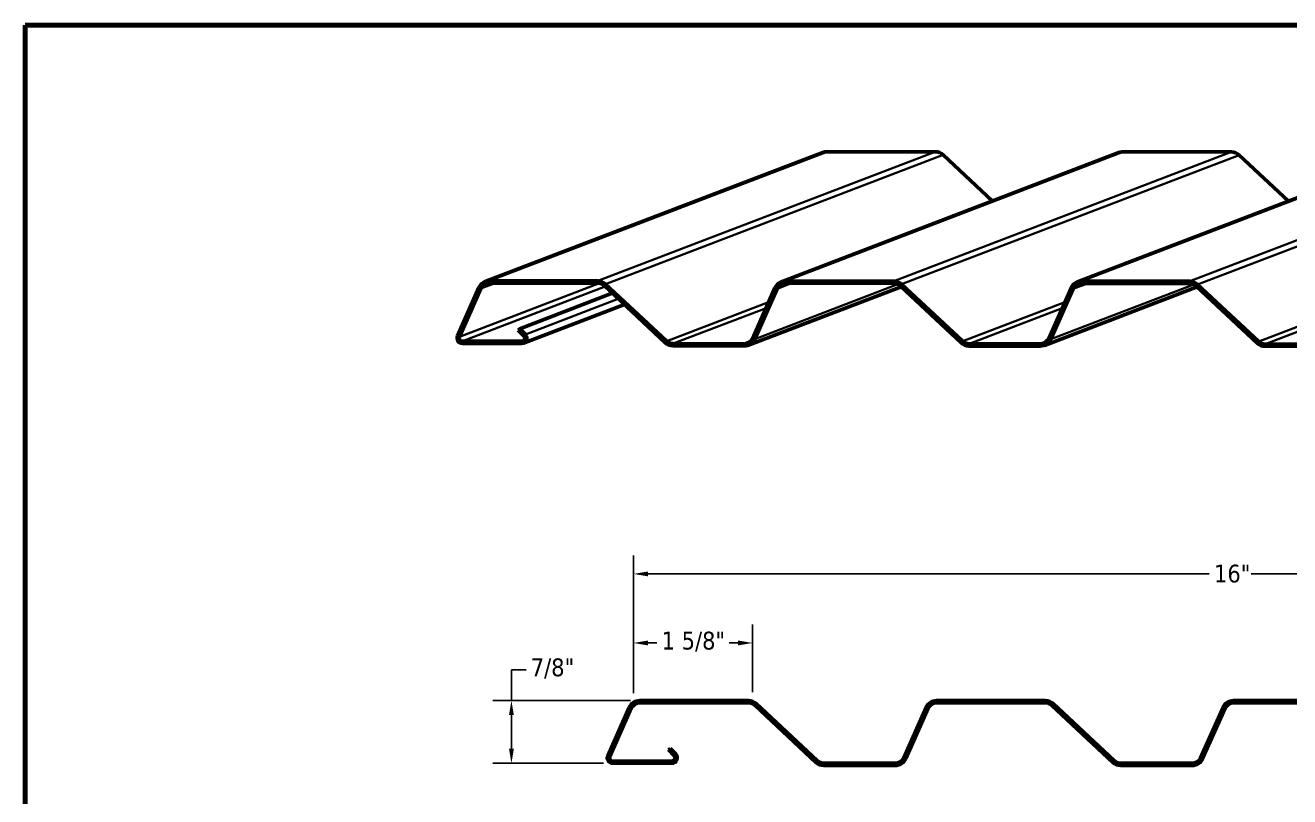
# Model space of a CAD drawing. Header units: inches. Extents: x 1.3 to 75.2, y 1.3 to 48.1.
# Drawn here: x 1.35 to 39.68, y 24.75 to 48.15 of the extents above; entities that cross this region are included whole.
import ezdxf

# ---------------------------------------------------------------- set-up
doc = ezdxf.new("R2010")
doc.units = ezdxf.units.IN
doc.header["$LTSCALE"] = 4.5
doc.header["$MEASUREMENT"] = 0
doc.layers.get('0').update_dxf_attribs({"lineweight": 13})
for name, color, linetype, lineweight in [('Border (ANSI)', 7, 'Continuous', 70), ('Dimension (ANSI)', 7, 'Continuous', 25), ('Visible (ANSI)', 7, 'Continuous', 50), ('Visible Narrow (ANSI)', 7, 'Continuous', 35)]:
    doc.layers.add(name, color=color, linetype=linetype, lineweight=lineweight)
doc.styles.add('Note Text (ANSI)', font='tahoma.ttf')
doc.dimstyles.new('Architectural (ANSI)', dxfattribs={"dimscale": 4.5, "dimtxt": 0.12, "dimasz": 0.098425, "dimexe": 0.125, "dimexo": 0.0625, "dimgap": 0.031496, "dimtad": 0, "dimtih": 1, "dimtoh": 1, "dimdec": 4, "dimrnd": 1e-08, "dimzin": 3, "dimdsep": 46, "dimlunit": 4, "dimtxsty": 'Note Text (ANSI)', "dimcen": 0.09, "dimdle": 0.393701, "dimclrd": 256, "dimclre": 256, "dimclrt": 256, "dimadec": 0, "dimazin": 3, "dimtfac": 1, "dimtofl": 0, "dimtmove": 0, "dimatfit": 3, "dimfxl": 0, "dimfrac": 2, "dimtolj": 1, "dimtzin": 12, "dimlwd": -1, "dimlwe": -1, "dimarcsym": 0})
doc.dimstyles.new('Default - Fraction (ANSI)', dxfattribs={"dimscale": 4.5, "dimtxt": 0.12, "dimasz": 0.098425, "dimexe": 0.125, "dimexo": 0.0625, "dimgap": 0.031496, "dimtad": 0, "dimtih": 1, "dimtoh": 1, "dimdec": 4, "dimrnd": 1e-08, "dimzin": 0, "dimdsep": 46, "dimlunit": 5, "dimtxsty": 'Note Text (ANSI)', "dimcen": 0.09, "dimdle": 0.393701, "dimclrd": 256, "dimclre": 256, "dimclrt": 256, "dimadec": 0, "dimazin": 3, "dimtfac": 1, "dimtofl": 0, "dimtmove": 0, "dimatfit": 3, "dimfxl": 0, "dimfrac": 2, "dimtolj": 1, "dimtzin": 12, "dimlwd": -1, "dimlwe": -1, "dimarcsym": 0})

# ---------------------------------------------------------------- blocks, each defined once
blk = doc.blocks.new('Borders ATAS A Border')
at = {"layer": 'Border (ANSI)'}
for p, q in [((0.3, 10.7), (0.3, 0.3)), ((16.7, 10.7), (0.3, 10.7))]:
    blk.add_line(p, q, dxfattribs=at)
blk = doc.blocks.new('*D6')
at = {"layer": 'Defpoints', "color": 0, "transparency": 16777216}
for p in [(23.398, 29.414), (19.787, 27.61), (23.398, 27.642)]:
    blk.add_point(p, dxfattribs=at)
at = {"layer": 'Dimension (ANSI)', "transparency": 16777216}
for p, q in [((19.787, 27.892), (19.787, 29.977)), ((23.398, 27.924), (23.398, 29.977)), ((20.23, 29.414), (20.497, 29.414)), ((22.955, 29.414), (22.688, 29.414))]:
    blk.add_line(p, q, dxfattribs=at)
for points in [[(20.23, 29.488), (20.23, 29.34), (19.787, 29.414)], [(22.955, 29.488), (22.955, 29.34), (23.398, 29.414)]]:
    blk.add_solid(points, dxfattribs=at)
at = {"layer": 'Dimension (ANSI)', "transparency": 16777216, "insert": (20.639, 29.755), "char_height": 0.54, "attachment_point": 1, "style": 'Note Text (ANSI)'}
blk.add_mtext('\\A1;1 5/8"', dxfattribs=at)
blk = doc.blocks.new('*D8')
at = {"layer": 'Defpoints', "color": 0, "transparency": 16777216}
for p in [(19.787, 31.508), (19.787, 27.61), (55.968, 26.555)]:
    blk.add_point(p, dxfattribs=at)
at = {"layer": 'Dimension (ANSI)', "transparency": 16777216}
for p, q in [((19.787, 27.892), (19.787, 32.071)), ((55.968, 26.836), (55.968, 32.071)), ((20.23, 31.508), (37.243, 31.508)), ((55.525, 31.508), (38.512, 31.508))]:
    blk.add_line(p, q, dxfattribs=at)
for points in [[(20.23, 31.582), (20.23, 31.434), (19.787, 31.508)], [(55.525, 31.582), (55.525, 31.434), (55.968, 31.508)]]:
    blk.add_solid(points, dxfattribs=at)
at = {"layer": 'Dimension (ANSI)', "transparency": 16777216, "insert": (37.385, 31.789), "char_height": 0.54, "attachment_point": 1, "style": 'Note Text (ANSI)'}
blk.add_mtext('\\A1;16{"}', dxfattribs=at)
blk = doc.blocks.new('*D9')
at = {"layer": 'Defpoints', "color": 0, "transparency": 16777216}
for p in [(19.977, 27.667), (16.087, 25.765), (19.154, 25.765)]:
    blk.add_point(p, dxfattribs=at)
at = {"layer": 'Dimension (ANSI)', "transparency": 16777216}
for p, q in [((16.087, 27.667), (16.087, 28.603)), ((16.087, 28.603), (16.53, 28.603)), ((19.696, 27.667), (15.525, 27.667)), ((16.087, 26.208), (16.087, 27.224)), ((18.873, 25.765), (15.525, 25.765))]:
    blk.add_line(p, q, dxfattribs=at)
for points in [[(16.013, 27.224), (16.161, 27.224), (16.087, 27.667)], [(16.013, 26.208), (16.161, 26.208), (16.087, 25.765)]]:
    blk.add_solid(points, dxfattribs=at)
at = {"layer": 'Dimension (ANSI)', "transparency": 16777216, "insert": (16.672, 28.944), "char_height": 0.54, "attachment_point": 1, "style": 'Note Text (ANSI)'}
blk.add_mtext('\\A1;7/8"', dxfattribs=at)

msp = doc.modelspace()

# ---------------------------------------------------------------- linework, layer by layer
at = {"layer": 'Visible (ANSI)'}
for p, q in [((15.29566, 40.37516), (25.52932, 44.29245)), ((24.26975, 40.36906), (34.50342, 44.28635)), ((25.65346, 44.31535), (28.93638, 44.31312)), ((29.17369, 44.2193), (30.67192, 42.81971)), ((33.24384, 40.36296), (43.47751, 44.28025)), ((34.62756, 44.30925), (37.91047, 44.30701)), ((38.14778, 44.2132), (39.64601, 42.81361)), ((18.70271, 40.39583), (15.4198, 40.39806)), ((15.4199, 40.33059), (18.70282, 40.32836)), ((18.89419, 40.2527), (20.74883, 38.52017)), ((20.79466, 38.56948), (18.94002, 40.30202)), ((27.67681, 40.38973), (24.39389, 40.39196)), ((24.394, 40.32449), (27.67691, 40.32226)), ((27.86829, 40.2466), (29.72293, 38.51407)), ((29.76875, 38.56338), (27.91411, 40.29592)), ((36.6509, 40.38363), (33.36799, 40.38586)), ((33.36809, 40.31839), (36.651, 40.31616)), ((38.74285, 38.55728), (36.88821, 40.28981)), ((15.10243, 40.19146), (14.45364, 38.72607)), ((14.51517, 38.69858), (15.16396, 40.16398)), ((16.33696, 38.9468), (19.14252, 40.02073)), ((27.89736, 40.21944), (23.26903, 38.44779)), ((24.07653, 40.18536), (23.40073, 38.65897)), ((23.46226, 38.63149), (24.13805, 40.15788)), ((36.87145, 40.21334), (32.24313, 38.44169)), ((33.05062, 40.17926), (32.37482, 38.65287)), ((32.43635, 38.62539), (33.11215, 40.15178)), ((36.84238, 40.2405), (38.69702, 38.50797)), ((16.45404, 38.50759), (19.51006, 39.67738)), ((16.28944, 38.89912), (16.33696, 38.9468)), ((16.28944, 38.89912), (16.46265, 38.72563)), ((16.51017, 38.77331), (16.33696, 38.9468)), ((16.39627, 38.56442), (14.60145, 38.56564)), ((14.60155, 38.49817), (16.39637, 38.49695)), ((23.14479, 38.49236), (20.98603, 38.49383)), ((20.98614, 38.42636), (23.14489, 38.42489)), ((32.11888, 38.48626), (29.96013, 38.48773)), ((29.96023, 38.42026), (32.11898, 38.41879)), ((41.09297, 38.48016), (38.93422, 38.48163)), ((38.93432, 38.41416), (41.09308, 38.41269))]:
    msp.add_line(p, q, dxfattribs=at)
at = {"layer": 'Visible (ANSI)', "color": 5, "true_color": 0x0000ff}
for p, q in [((23.26975, 27.66672), (19.97736, 27.66672)), ((19.97736, 27.59922), (23.26975, 27.59922)), ((32.26975, 27.66672), (28.97736, 27.66672)), ((28.97736, 27.59922), (32.26975, 27.59922)), ((41.26975, 27.66672), (37.97736, 27.66672)), ((37.97736, 27.59922), (41.26975, 27.59922)), ((19.65876, 27.45982), (19.00585, 25.99336)), ((19.06752, 25.9659), (19.72043, 27.43236)), ((23.46157, 27.52366), (25.31891, 25.79166)), ((25.36495, 25.84102), (23.5076, 27.57303)), ((28.65876, 27.45982), (27.97868, 25.93232)), ((28.04034, 25.90487), (28.72043, 27.43236)), ((32.46157, 27.52366), (34.31891, 25.79166)), ((34.36495, 25.84102), (32.5076, 27.57303)), ((37.65876, 27.45982), (36.97868, 25.93232)), ((37.04034, 25.90487), (37.72043, 27.43236)), ((20.84722, 26.16774), (20.89495, 26.21547)), ((20.84722, 26.16774), (21.02067, 25.99429)), ((21.0684, 26.04202), (20.89495, 26.21547)), ((20.95385, 25.83297), (19.15385, 25.83297)), ((19.15385, 25.76547), (20.95385, 25.76547)), ((27.72174, 25.76547), (25.55676, 25.76547)), ((25.55676, 25.69797), (27.72174, 25.69797)), ((36.72174, 25.76547), (34.55676, 25.76547)), ((34.55676, 25.69797), (36.72174, 25.69797))]:
    msp.add_line(p, q, dxfattribs=at)
for centre, radius, start, end in [((19.97736, 27.31797), 0.34875, 90, 156), ((19.97736, 27.31797), 0.28125, 90, 156), ((23.26975, 27.31797), 0.34875, 47, 90), ((23.26975, 27.31797), 0.28125, 47, 90), ((28.97736, 27.31797), 0.34875, 90, 156), ((28.97736, 27.31797), 0.28125, 90, 156), ((32.26975, 27.31797), 0.34875, 47, 90), ((32.26975, 27.31797), 0.28125, 47, 90), ((37.97736, 27.31797), 0.34875, 90, 156), ((37.97736, 27.31797), 0.28125, 90, 156), ((19.15385, 25.92747), 0.162, 156, 270), ((19.15385, 25.92747), 0.0945, 156, 270), ((20.95385, 25.92747), 0.162, 270, 45), ((20.95385, 25.92747), 0.0945, 270, 45), ((25.55676, 26.04672), 0.34875, 227, 270), ((25.55676, 26.04672), 0.28125, 227, 270), ((27.72174, 26.04672), 0.28125, 270, 336), ((27.72174, 26.04672), 0.34875, 270, 336), ((34.55676, 26.04672), 0.34875, 227, 270), ((34.55676, 26.04672), 0.28125, 227, 270), ((36.72174, 26.04672), 0.28125, 270, 336), ((36.72174, 26.04672), 0.34875, 270, 336)]:
    msp.add_arc(centre, radius, start, end, dxfattribs=at)
at = {"layer": 'Visible (ANSI)'}
for centre, major_axis, start_param, end_param in [((25.654, 43.96674), (-0.12467, 0.3257), 5.91803151, 6.28318531), ((28.93691, 43.96451), (-0.12467, 0.3257), 5.16753994, 5.91803151), ((34.62809, 43.96064), (-0.12467, 0.3257), 5.91803151, 6.28318531), ((37.91101, 43.95841), (-0.12467, 0.3257), 5.16753994, 5.91803151), ((15.42033, 40.04946), (-0.12467, 0.3257), 5.91803151, 7.06994882), ((15.42033, 40.04946), (-0.10054, 0.26266), 5.91803151, 7.06994882), ((18.70325, 40.04723), (-0.12467, 0.3257), 5.16753994, 5.91803151), ((18.70325, 40.04723), (-0.10054, 0.26266), 5.16753994, 5.91803151), ((24.39442, 40.04336), (-0.12467, 0.3257), 5.91803151, 7.06994882), ((24.39442, 40.04336), (-0.10054, 0.26266), 5.91803151, 7.06994882), ((27.67734, 40.04113), (-0.12467, 0.3257), 5.16753994, 5.91803151), ((27.67734, 40.04113), (-0.10054, 0.26266), 5.16753994, 5.91803151), ((33.36852, 40.03726), (-0.12467, 0.3257), 5.91803151, 7.06994882), ((33.36852, 40.03726), (-0.10054, 0.26266), 5.91803151, 7.06994882), ((36.65143, 40.03502), (-0.12467, 0.3257), 5.16753994, 5.91803151), ((36.65143, 40.03502), (-0.10054, 0.26266), 5.16753994, 5.91803151), ((14.60131, 38.6601), (0.05791, -0.15129), 3.92835617, 5.91803151), ((16.39613, 38.65888), (0.03378, -0.08826), 5.91803151, 8.274226), ((16.39613, 38.65888), (0.05791, -0.15129), 5.91803151, 8.274226), ((14.60131, 38.6601), (0.03378, -0.08826), 3.92835617, 5.91803151), ((20.98561, 38.77496), (0.12467, -0.3257), 5.16753994, 5.91803151), ((20.98561, 38.77496), (0.10054, -0.26266), 5.16753994, 5.91803151), ((23.14436, 38.77349), (0.10054, -0.26266), 5.91803151, 7.06994882), ((23.14436, 38.77349), (0.12467, -0.3257), 5.91803151, 7.06994882), ((29.9597, 38.76886), (0.12467, -0.3257), 5.16753994, 5.91803151), ((29.9597, 38.76886), (0.10054, -0.26266), 5.16753994, 5.91803151), ((32.11845, 38.76739), (0.10054, -0.26266), 5.91803151, 7.06994882), ((32.11845, 38.76739), (0.12467, -0.3257), 5.91803151, 7.06994882), ((38.93379, 38.76276), (0.12467, -0.3257), 5.16753994, 5.91803151), ((38.93379, 38.76276), (0.10054, -0.26266), 5.16753994, 5.91803151)]:
    msp.add_ellipse(centre, major_axis=major_axis, ratio=0.99670037, start_param=start_param, end_param=end_param, dxfattribs=at)
at = {"layer": 'Visible Narrow (ANSI)'}
for p, q in [((25.65346, 44.31535), (15.4198, 40.39806)), ((28.93638, 44.31312), (18.70271, 40.39583)), ((29.17369, 44.2193), (18.94002, 40.30202)), ((34.62756, 44.30925), (24.39389, 40.39196)), ((37.91047, 44.30701), (27.67681, 40.38973)), ((38.14778, 44.2132), (27.91411, 40.29592)), ((43.60165, 44.30315), (33.36799, 40.38586)), ((46.88457, 44.30091), (36.6509, 40.38363)), ((47.12187, 44.2071), (36.88821, 40.28981)), ((14.51517, 38.69858), (18.75826, 40.32277)), ((15.16396, 40.16398), (15.5989, 40.33047)), ((15.4198, 40.39806), (15.4199, 40.33059)), ((18.70271, 40.39583), (18.70282, 40.32836)), ((18.94002, 40.30202), (18.89419, 40.2527)), ((23.46226, 38.63149), (27.802, 40.29268)), ((24.13805, 40.15788), (24.573, 40.32437)), ((24.39389, 40.39196), (24.394, 40.32449)), ((27.67681, 40.38973), (27.67691, 40.32226)), ((27.91411, 40.29592), (27.86829, 40.2466)), ((32.43635, 38.62539), (36.7761, 40.28657)), ((33.11215, 40.15178), (33.54709, 40.31827)), ((33.36799, 40.38586), (33.36809, 40.31839)), ((36.6509, 40.38363), (36.651, 40.31616)), ((36.88821, 40.28981), (36.84238, 40.2405)), ((14.60145, 38.56564), (18.9275, 40.22159)), ((15.10243, 40.19146), (15.16396, 40.16398)), ((24.07653, 40.18536), (24.13805, 40.15788)), ((33.05062, 40.17926), (33.11215, 40.15178)), ((19.3246, 39.85063), (16.51017, 38.77331)), ((23.88481, 39.75235), (20.79466, 38.56948)), ((23.80543, 39.57305), (20.98603, 38.49383)), ((32.8589, 39.74625), (29.76875, 38.56338)), ((32.77952, 39.56695), (29.96013, 38.48773)), ((41.833, 39.74014), (38.74285, 38.55728)), ((41.75362, 39.56085), (38.93422, 38.48163)), ((14.45364, 38.72607), (14.51517, 38.69858)), ((16.51017, 38.77331), (16.46265, 38.72563)), ((14.60155, 38.49817), (14.60145, 38.56564)), ((16.39627, 38.56442), (16.45909, 38.58847)), ((16.39637, 38.49695), (16.39627, 38.56442)), ((20.79466, 38.56948), (20.74883, 38.52017)), ((20.98603, 38.49383), (20.98614, 38.42636)), ((23.33176, 38.56393), (23.14479, 38.49236)), ((23.14479, 38.49236), (23.14489, 38.42489)), ((23.40073, 38.65897), (23.46226, 38.63149)), ((29.76875, 38.56338), (29.72293, 38.51407)), ((29.96013, 38.48773), (29.96023, 38.42026)), ((32.30585, 38.55783), (32.11888, 38.48626)), ((32.11888, 38.48626), (32.11898, 38.41879)), ((32.37482, 38.65287), (32.43635, 38.62539)), ((38.74285, 38.55728), (38.69702, 38.50797)), ((38.93422, 38.48163), (38.93432, 38.41416))]:
    msp.add_line(p, q, dxfattribs=at)

# ---------------------------------------------------------------- block references
at = {"xscale": 4.5, "yscale": 4.5, "zscale": 4.5}
msp.add_blockref('Borders ATAS A Border', (0, 0), dxfattribs=at)

# ---------------------------------------------------------------- dimensions: what is measured, and where the dimension line sits
at = {"layer": 'Dimension (ANSI)'}
dim = msp.add_linear_dim(base=(19.78742, 31.50809), p1=(55.96835, 26.55522), p2=(19.78742, 27.61045), angle=180, text='<>{"}', dimstyle='Default - Fraction (ANSI)', override={"dimtih": 0, "dimtoh": 0, "dimdec": 2, "dimlfac": 0.444444, "dimtp": 0, "dimtm": 0, "dimtdec": 2, "dimatfit": 1}, dxfattribs=at)
dim.commit()
dim.dimension.update_dxf_attribs({"geometry": '*D8', "text_midpoint": (37.87788, 31.50809), "dimtype": 160})
for base, p1, p2, angle, override, picture, middle in [((23.39757, 29.4141), (19.78742, 27.61045), (23.39757, 27.64245), 180, {"dimtih": 0, "dimtoh": 0, "dimdec": 4, "dimlfac": 0.444444, "dimtp": 0, "dimtm": 0, "dimtdec": 2, "dimatfit": 1}, '*D6', (21.59249, 29.4141)), ((16.08701, 25.76547), (19.97736, 27.66672), (19.15385, 25.76547), 90, {"dimdec": 4, "dimlfac": 0.444444, "dimtp": 0, "dimtm": 0, "dimtdec": 2, "dimatfit": 2}, '*D9', (17.32952, 28.60292))]:
    dim = msp.add_linear_dim(base=base, p1=p1, p2=p2, angle=angle, dimstyle='Architectural (ANSI)', override=override, dxfattribs=at)
    dim.commit()
    dim.dimension.update_dxf_attribs({"geometry": picture, "text_midpoint": middle, "dimtype": 160})

doc.saveas('drawing.dxf')
